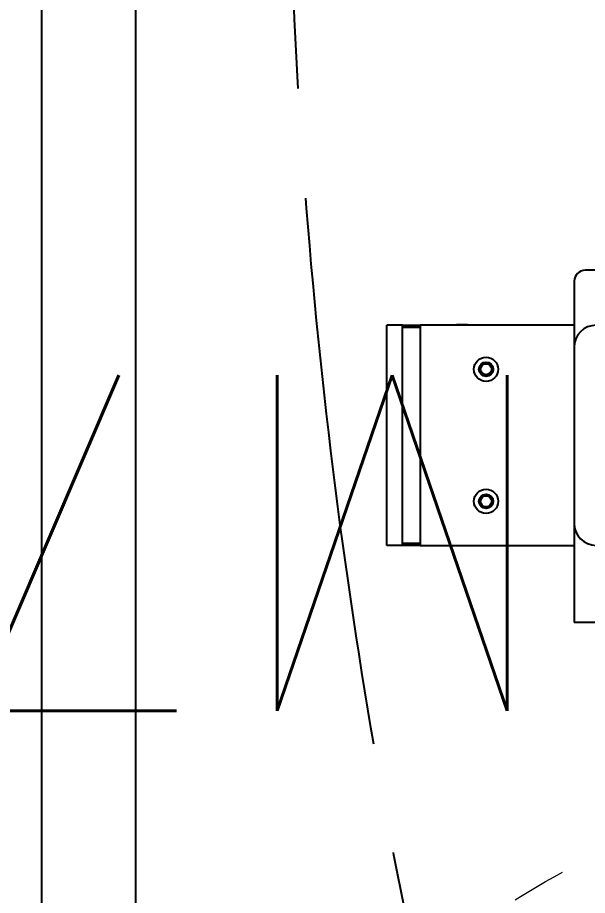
# Model space of a CAD drawing. Header units: millimetres. Extents: x 10462777 to 22643323, y 453826 to 1389191.
# Drawn here: x 11298918.1 to 11299176.8, y 597193.7 to 597592.6 of the extents above; entities that cross this region are included whole.
import ezdxf
from ezdxf.enums import TextEntityAlignment as Align

# ---------------------------------------------------------------- set-up
doc = ezdxf.new("R2010")
doc.units = ezdxf.units.MM
doc.header["$LTSCALE"] = 200
doc.header["$MEASUREMENT"] = 0
doc.linetypes.add('CENTER2', pattern=[1.125, 0.75, -0.125, 0.125, -0.125])
doc.linetypes.add('PHANTOM', pattern=[2.5, 1.25, -0.25, 0.25, -0.25, 0.25, -0.25])
doc.layers.get('0').update_dxf_attribs({"linetype": 'CONTINUOUS'})
for name, color, linetype in [('2', 2, 'CONTINUOUS'), ('205', 4, 'CONTINUOUS'), ('DV1_DEFAULT', 7, 'CONTINUOUS'), ('ZZ', 7, 'CONTINUOUS')]:
    doc.layers.add(name, color=color, linetype=linetype)
doc.layers.add('LAYOUT', color=8, linetype='CONTINUOUS', lineweight=25)
doc.layers.add('TOP$23', color=7, linetype='CONTINUOUS', true_color=0xffffff)
doc.styles.add('SEACAD_arial_ttf', font='txt.shx ', dxfattribs={"height": 0.2, "bigfont": ' whgtxt.shx'})

# ---------------------------------------------------------------- blocks, each defined once
blk = doc.blocks.new('r710ic')
at = {"layer": 'DV1_DEFAULT', "color": 3, "linetype": 'CENTER2', "lineweight": 0}
blk.add_circle((272041.37, 104232.63), 367.64, dxfattribs=at)
at = {"layer": 'LAYOUT', "color": 3}
blk.add_circle((272041.37, 104232.63), 2050.12, dxfattribs=at)
blk = doc.blocks.new('A$C7DA30AB0')
at = {"layer": 'LAYOUT', "color": 6, "linetype": 'PHANTOM'}
blk.add_circle((3030.45, 3025.99, 0), 2693.02, dxfattribs=at)

msp = doc.modelspace()

# ---------------------------------------------------------------- linework, layer by layer
at = {"layer": '2', "color": 252, "linetype": 'Continuous'}
msp.add_line((11298929.02768, 598121.76994, 0), (11298929.02768, 597121.79068, 0), dxfattribs=at)
at = {"layer": '205', "color": 252, "linetype": 'Continuous'}
for p, q in [((11299190.78609, 597477.7784, 0), (11299175.78119, 597477.7784, 0)), ((11299170.78112, 597472.77833, 0), (11299170.78112, 597442.77572, 0)), ((11299085.77991, 597352.77663, 0), (11299085.77991, 597452.77805, 0)), ((11299092.78001, 597452.77805, 0), (11299085.77991, 597452.77805, 0)), ((11299092.78001, 597452.77805, 0), (11299100.78012, 597452.77805, 0)), ((11299092.78001, 597451.77804, 0), (11299092.78001, 597452.77805, 0)), ((11299100.78012, 597451.77804, 0), (11299092.78001, 597451.77804, 0)), ((11299092.78001, 597353.77664, 0), (11299092.78001, 597451.77804, 0)), ((11299170.78612, 597452.77805, 0), (11299100.78012, 597452.77805, 0)), ((11299100.78012, 597452.77805, 0), (11299100.78012, 597352.77663, 0)), ((11299117.28036, 597452.97805, 0), (11299117.28036, 597452.77649, 0)), ((11299119.89332, 597452.97805, 0), (11299117.28036, 597452.97805, 0)), ((11299122.28043, 597452.97805, 0), (11299119.89332, 597452.97805, 0)), ((11299122.28043, 597452.77649, 0), (11299122.28043, 597452.97805, 0)), ((11299170.78112, 597442.77791, 0), (11299170.78112, 597362.77677, 0)), ((11299170.78112, 597362.77763, 0), (11299170.78112, 597317.77613, 0)), ((11299092.78001, 597352.77663, 0), (11299085.77991, 597352.77663, 0)), ((11299092.78001, 597352.77663, 0), (11299092.78001, 597353.77664, 0)), ((11299092.78001, 597353.77664, 0), (11299100.78012, 597353.77664, 0)), ((11299100.78012, 597352.77663, 0), (11299092.78001, 597352.77663, 0)), ((11299100.78012, 597352.77663, 0), (11299170.78612, 597352.77663, 0)), ((11299202.60876, 597317.77613, 0), (11299170.78112, 597317.77613, 0))]:
    msp.add_line(p, q, dxfattribs=at)
for centre, radius in [((11299130.78055, 597432.77777, 0), 5.50008), ((11299130.78055, 597432.77777, 0), 3.25005), ((11299130.78055, 597432.77777, 0), 2.50004), ((11299130.78055, 597372.77691, 0), 5.50008), ((11299130.78055, 597372.77691, 0), 3.25005), ((11299130.78055, 597372.77691, 0), 2.50004)]:
    msp.add_circle(centre, radius, dxfattribs=at)
for centre, radius, start, end in [((11299175.78119, 597472.77833, 0), 5.00007, 90, 180), ((11299180.78126, 597442.77791, 0), 10.00014, 90, 180), ((11299180.78126, 597362.77677, 0), 10.00014, 180, 270)]:
    msp.add_arc(centre, radius, start, end, dxfattribs=at)
at = {"layer": 'TOP$23', "linetype": 'Continuous'}
msp.add_line((11298971.66913, 598116.61124), (11298971.66913, 597181.71124), dxfattribs=at)

# ---------------------------------------------------------------- block references
at = {"ltscale": 10, "rotation": 180}
msp.add_blockref('A$C7DA30AB0', (11304764.24811, 600747.76955, 0), dxfattribs=at)
at = {"layer": 'LAYOUT', "color": 2, "rotation": 89.99999999999999}
msp.add_blockref('r710ic', (11403573.40786, 324839.74027, 0), dxfattribs=at)

# ---------------------------------------------------------------- texts
at = {"layer": 'ZZ', "color": 7, "linetype": 'Continuous', "ltscale": 25.4, "style": 'SEACAD_arial_ttf'}
msp.add_text('M710Ic/50F', height=152.4, rotation=180, dxfattribs=at).set_placement((11299166.54196, 597277.62923, 0), align=Align.TOP_LEFT)

doc.saveas('drawing.dxf')
